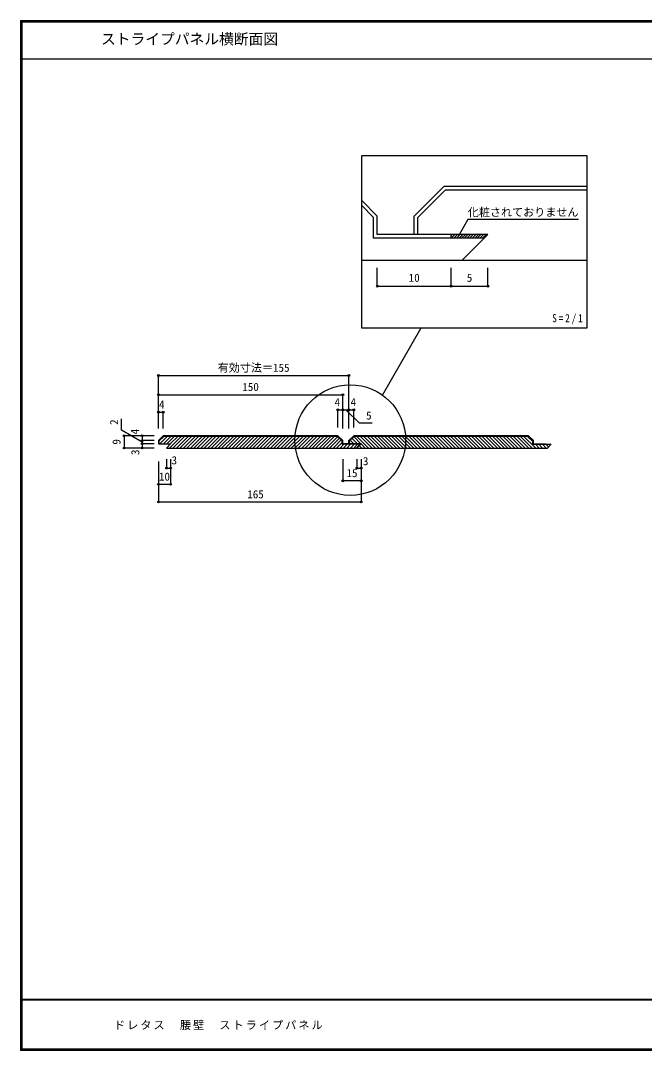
# Model space of a CAD drawing. Units: millimetres, scale not verified, with parts at other scales. Extents: x -600 to 570, y -431 to 418.
# Drawn here: x -600 to -93, y -420 to 418 of the extents above; entities that cross this region are included whole.
import ezdxf
from ezdxf.enums import TextEntityAlignment as Align

# ---------------------------------------------------------------- set-up
doc = ezdxf.new("R2010")
doc.units = ezdxf.units.MM
doc.header["$LTSCALE"] = 3
doc.header["$PDMODE"] = 32
doc.header["$PDSIZE"] = 1.5
for name, color, linetype in [('0-1_通り芯', 3, 'Continuous'), ('0-A_文字', 7, 'Continuous'), ('0-B_寸法', 7, 'Continuous'), ('0-C_ハッチ', 4, 'Continuous'), ('1-A_文字', 7, 'Continuous'), ('3-1_通り芯', 3, 'Continuous'), ('3-A_文字', 7, 'Continuous'), ('3-B_寸法', 4, 'Continuous'), ('3-C_ハッチ', 4, 'Continuous'), ('F-A_文字', 7, 'Continuous')]:
    doc.layers.add(name, color=color, linetype=linetype)
doc.styles.add('ＭＳ ゴシック', font='')
doc.styles.get('ＭＳ ゴシック').set_extended_font_data('MS Gothic')

msp = doc.modelspace()

# ---------------------------------------------------------------- linework, layer by layer
at = {"layer": '0-1_通り芯'}
for p, q in [((-600, 386.5), (570, 386.5)), ((-487.973, 75.693), (-483.973, 79.693)), ((-487.973, 75.693), (-487.973, 73.193)), ((-487.473, 75.486), (-483.766, 79.193)), ((-487.473, 75.486), (-487.473, 73.193)), ((-341.973, 79.693), (-483.973, 79.693)), ((-342.18, 79.193), (-483.766, 79.193)), ((-338.473, 75.486), (-342.18, 79.193)), ((-337.973, 75.693), (-341.973, 79.693)), ((-338.473, 72.693), (-338.473, 75.486)), ((-337.973, 73.193), (-337.973, 75.693)), ((-332.973, 75.693), (-328.973, 79.693)), ((-332.973, 73.193), (-332.973, 75.693)), ((-332.473, 75.486), (-328.766, 79.193)), ((-332.473, 73.193), (-332.473, 75.486)), ((-186.973, 79.693), (-328.973, 79.693)), ((-187.18, 79.193), (-328.766, 79.193)), ((-183.473, 75.486), (-187.18, 79.193)), ((-182.973, 75.693), (-186.973, 79.693)), ((-183.473, 72.693), (-183.473, 75.486)), ((-182.973, 73.193), (-182.973, 75.693)), ((-487.973, 73.193), (-477.973, 73.193)), ((-481.473, 69.693), (-477.973, 73.193)), ((-481.473, 69.693), (-327.18, 69.693)), ((-324.18, 72.693), (-338.473, 72.693)), ((-322.973, 73.193), (-337.973, 73.193)), ((-327.973, 72.693), (-327.973, 73.193)), ((-324.18, 72.693), (-327.18, 69.693)), ((-183.473, 72.693), (-168.473, 72.693)), ((-182.973, 73.193), (-172.973, 73.193)), ((-172.973, 72.693), (-172.973, 73.193)), ((-171.473, 69.693), (-168.473, 72.693))]:
    msp.add_line(p, q, dxfattribs=at)
msp.add_lwpolyline([(-322.973, 73.193), (-326.473, 69.693), (-171.473, 69.693)], dxfattribs=at)
at = {"layer": '0-A_文字'}
for p, q in [((-322.89, 307.444), (-322.89, 167.444)), ((-139.189, 307.444), (-322.89, 307.444)), ((-139.189, 167.444), (-139.189, 307.444)), ((-322.89, 167.444), (-139.189, 167.444)), ((-305.742, 112.744), (-274.161, 167.444))]:
    msp.add_line(p, q, dxfattribs=at)
msp.add_circle((-331.86, 76.099), 45, dxfattribs=at)
at = {"layer": '0-B_寸法', "color": 4}
for p, q in [((-487.973, 85.52), (-487.973, 128.735)), ((-487.973, 128.735), (-332.973, 128.735)), ((-332.973, 85.52), (-332.973, 128.735)), ((-487.973, 113.083), (-337.973, 113.083)), ((-337.973, 85.52), (-337.973, 113.083)), ((-341.973, 100.776), (-328.973, 100.776)), ((-341.973, 86.376), (-341.973, 100.776)), ((-328.973, 86.376), (-328.973, 100.776)), ((-487.973, 98.791), (-483.973, 98.791)), ((-483.973, 85.52), (-483.973, 98.791)), ((-491.307, 79.693), (-515.739, 79.693)), ((-515.739, 79.693), (-515.739, 69.693)), ((-501.26, 79.693), (-501.26, 69.693)), ((-491.307, 75.693), (-501.26, 75.693)), ((-491.307, 69.693), (-515.739, 69.693)), ((-491.307, 73.193), (-501.26, 73.193)), ((-487.973, 58.82), (-487.973, 25.771)), ((-481.473, 60.595), (-481.473, 53.411)), ((-477.973, 60.595), (-477.973, 40.14)), ((-337.973, 60.667), (-337.973, 43.018)), ((-326.473, 60.667), (-326.473, 53.411)), ((-322.973, 60.667), (-322.973, 25.771)), ((-481.473, 53.411), (-477.973, 53.411)), ((-326.473, 53.411), (-322.973, 53.411)), ((-322.973, 43.018), (-337.973, 43.018)), ((-487.973, 40.14), (-477.973, 40.14)), ((-487.973, 25.771), (-322.973, 25.771))]:
    msp.add_line(p, q, dxfattribs=at)
for points in [[(-335.473, 100.776), (-324.751, 90.054), (-314.058, 90.054)], [(-501.26, 74.443), (-518.053, 84.138), (-518.053, 93.305)]]:
    msp.add_lwpolyline(points, dxfattribs=at)
at = {"layer": '0-B_寸法'}
for p in [(-487.973, 128.735), (-332.973, 128.735), (-487.973, 113.083), (-337.973, 113.083), (-341.973, 100.776), (-337.973, 100.776), (-332.973, 100.776), (-328.973, 100.776), (-487.973, 98.791), (-483.973, 98.791), (-515.739, 79.693), (-501.26, 79.693), (-501.26, 75.693), (-515.739, 69.693), (-501.26, 73.193), (-501.26, 69.693), (-481.473, 53.411), (-477.973, 53.411), (-326.473, 53.411), (-322.973, 53.411), (-337.973, 43.018), (-322.973, 43.018), (-487.973, 40.14), (-477.973, 40.14), (-487.973, 25.771), (-322.973, 25.771)]:
    msp.add_point(p, dxfattribs=at)
at = {"layer": '0-C_ハッチ'}
for p, q in [((-487.473, 75.284), (-483.565, 79.193)), ((-486.736, 73.193), (-480.736, 79.193)), ((-483.908, 73.193), (-477.908, 79.193)), ((-481.079, 73.193), (-475.079, 79.193)), ((-478.922, 69.693), (-469.422, 79.193)), ((-478.251, 73.193), (-472.251, 79.193)), ((-476.094, 69.693), (-466.594, 79.193)), ((-473.265, 69.693), (-463.766, 79.193)), ((-470.437, 69.693), (-460.937, 79.193)), ((-467.609, 69.693), (-458.109, 79.193)), ((-464.78, 69.693), (-455.28, 79.193)), ((-461.952, 69.693), (-452.452, 79.193)), ((-459.123, 69.693), (-449.623, 79.193)), ((-456.295, 69.693), (-446.795, 79.193)), ((-453.467, 69.693), (-443.967, 79.193)), ((-450.638, 69.693), (-441.138, 79.193)), ((-447.81, 69.693), (-438.31, 79.193)), ((-444.981, 69.693), (-435.481, 79.193)), ((-442.153, 69.693), (-432.653, 79.193)), ((-439.324, 69.693), (-429.824, 79.193)), ((-436.496, 69.693), (-426.996, 79.193)), ((-433.667, 69.693), (-424.167, 79.193)), ((-430.839, 69.693), (-421.339, 79.193)), ((-428.011, 69.693), (-418.511, 79.193)), ((-425.182, 69.693), (-415.682, 79.193)), ((-422.354, 69.693), (-412.854, 79.193)), ((-419.525, 69.693), (-410.025, 79.193)), ((-416.697, 69.693), (-407.197, 79.193)), ((-413.868, 69.693), (-404.368, 79.193)), ((-411.04, 69.693), (-401.54, 79.193)), ((-408.212, 69.693), (-398.712, 79.193)), ((-405.383, 69.693), (-395.883, 79.193)), ((-402.555, 69.693), (-393.055, 79.193)), ((-399.726, 69.693), (-390.226, 79.193)), ((-396.898, 69.693), (-387.398, 79.193)), ((-394.069, 69.693), (-384.569, 79.193)), ((-391.241, 69.693), (-381.741, 79.193)), ((-388.413, 69.693), (-378.912, 79.193)), ((-385.584, 69.693), (-376.084, 79.193)), ((-382.667, 69.693), (-373.168, 79.193)), ((-379.839, 69.693), (-370.339, 79.193)), ((-377.011, 69.693), (-367.511, 79.193)), ((-374.182, 69.693), (-364.682, 79.193)), ((-371.354, 69.693), (-361.854, 79.193)), ((-368.525, 69.693), (-359.025, 79.193)), ((-365.697, 69.693), (-356.197, 79.193)), ((-362.869, 69.693), (-353.369, 79.193)), ((-360.04, 69.693), (-350.54, 79.193)), ((-357.212, 69.693), (-347.712, 79.193)), ((-354.383, 69.693), (-344.883, 79.193)), ((-351.555, 69.693), (-342.117, 79.13)), ((-348.726, 69.693), (-340.703, 77.716)), ((-345.898, 69.693), (-339.289, 76.302)), ((-331.86, 76.099), (-328.954, 73.193)), ((-330.446, 77.513), (-326.125, 73.193)), ((-329.031, 78.927), (-323.297, 73.193)), ((-326.468, 79.193), (-316.968, 69.693)), ((-323.64, 79.193), (-314.14, 69.693)), ((-320.812, 79.193), (-311.312, 69.693)), ((-317.983, 79.193), (-308.483, 69.693)), ((-315.155, 79.193), (-305.655, 69.693)), ((-312.326, 79.193), (-302.826, 69.693)), ((-309.498, 79.193), (-299.998, 69.693)), ((-306.669, 79.193), (-297.169, 69.693)), ((-303.841, 79.193), (-294.341, 69.693)), ((-301.013, 79.193), (-291.513, 69.693)), ((-298.184, 79.193), (-288.684, 69.693)), ((-295.356, 79.193), (-285.856, 69.693)), ((-292.527, 79.193), (-283.027, 69.693)), ((-289.699, 79.193), (-280.199, 69.693)), ((-286.87, 79.193), (-277.37, 69.693)), ((-284.042, 79.193), (-274.542, 69.693)), ((-281.213, 79.193), (-271.713, 69.693)), ((-278.385, 79.193), (-268.885, 69.693)), ((-275.557, 79.193), (-266.057, 69.693)), ((-272.728, 79.193), (-263.228, 69.693)), ((-269.9, 79.193), (-260.4, 69.693)), ((-267.071, 79.193), (-257.571, 69.693)), ((-264.243, 79.193), (-254.743, 69.693)), ((-261.415, 79.193), (-251.915, 69.693)), ((-258.586, 79.193), (-249.086, 69.693)), ((-255.758, 79.193), (-246.258, 69.693)), ((-252.929, 79.193), (-243.429, 69.693)), ((-250.101, 79.193), (-240.601, 69.693)), ((-247.272, 79.193), (-237.772, 69.693)), ((-244.444, 79.193), (-234.944, 69.693)), ((-241.616, 79.193), (-232.116, 69.693)), ((-238.787, 79.193), (-229.287, 69.693)), ((-235.959, 79.193), (-226.459, 69.693)), ((-233.13, 79.193), (-223.63, 69.693)), ((-230.302, 79.193), (-220.802, 69.693)), ((-227.385, 79.193), (-217.885, 69.693)), ((-224.557, 79.193), (-215.057, 69.693)), ((-221.728, 79.193), (-212.228, 69.693)), ((-218.9, 79.193), (-209.4, 69.693)), ((-216.071, 79.193), (-206.571, 69.693)), ((-213.243, 79.193), (-203.743, 69.693)), ((-210.414, 79.193), (-200.914, 69.693)), ((-207.586, 79.193), (-198.086, 69.693)), ((-204.757, 79.193), (-195.257, 69.693)), ((-201.929, 79.193), (-192.429, 69.693)), ((-199.101, 79.193), (-189.601, 69.693)), ((-196.272, 79.193), (-186.772, 69.693)), ((-193.444, 79.193), (-183.944, 69.693)), ((-190.615, 79.193), (-181.115, 69.693)), ((-187.787, 79.193), (-183.473, 74.879)), ((-343.07, 69.693), (-338.473, 74.289)), ((-340.241, 69.693), (-337.241, 72.693)), ((-337.413, 69.693), (-334.413, 72.693)), ((-334.584, 69.693), (-331.584, 72.693)), ((-332.473, 73.884), (-331.782, 73.193)), ((-331.756, 69.693), (-328.756, 72.693)), ((-328.927, 69.693), (-325.927, 72.693)), ((-325.963, 70.202), (-325.454, 69.693)), ((-324.549, 71.617), (-322.625, 69.693)), ((-323.135, 73.031), (-319.797, 69.693)), ((-181.287, 72.693), (-178.287, 69.693)), ((-178.458, 72.693), (-175.458, 69.693)), ((-175.63, 72.693), (-172.63, 69.693)), ((-172.802, 72.693), (-170.637, 70.528)), ((-169.973, 72.693), (-169.223, 71.943))]:
    msp.add_line(p, q, dxfattribs=at)
at = {"layer": '3-1_通り芯'}
for p, q in [((-279.896, 258.443), (-255.896, 282.444)), ((-276.896, 257.201), (-254.654, 279.444)), ((-139.189, 282.444), (-255.896, 282.444)), ((-139.189, 279.444), (-254.654, 279.444)), ((-309.896, 258.443), (-322.89, 271.438)), ((-312.896, 257.201), (-322.89, 267.195)), ((-312.896, 240.444), (-312.896, 257.201)), ((-309.896, 243.444), (-309.896, 258.443)), ((-279.896, 243.444), (-279.896, 258.443)), ((-276.896, 243.444), (-276.896, 257.201)), ((-219.896, 243.444), (-309.896, 243.444)), ((-249.896, 240.444), (-249.896, 243.444)), ((-219.896, 243.444), (-240.896, 222.444)), ((-222.896, 240.444), (-312.896, 240.444)), ((-322.89, 222.444), (-240.896, 222.444)), ((-240.896, 222.444), (-139.189, 222.444))]:
    msp.add_line(p, q, dxfattribs=at)
at = {"layer": '3-A_文字'}
msp.add_lwpolyline([(-146.297, 255.672), (-236.297, 255.672), (-244.246, 241.904)], dxfattribs=at)
at = {"layer": '3-B_寸法'}
for p, q in [((-309.896, 201.444), (-309.896, 216.444)), ((-249.896, 201.444), (-249.896, 216.444)), ((-219.896, 201.444), (-219.896, 216.444)), ((-309.896, 201.444), (-249.896, 201.444)), ((-249.896, 201.444), (-219.896, 201.444))]:
    msp.add_line(p, q, dxfattribs=at)
at = {"layer": '3-B_寸法', "color": 7}
for p in [(-309.896, 201.444), (-249.896, 201.444), (-219.896, 201.444)]:
    msp.add_point(p, dxfattribs=at)
at = {"layer": '3-C_ハッチ'}
for p, q in [((-249.896, 242.465), (-248.917, 243.444)), ((-249.796, 240.444), (-246.796, 243.444)), ((-247.675, 240.444), (-244.675, 243.444)), ((-245.553, 240.444), (-242.553, 243.444)), ((-243.432, 240.444), (-240.432, 243.444)), ((-241.311, 240.444), (-238.311, 243.444)), ((-239.189, 240.444), (-236.189, 243.444)), ((-237.068, 240.444), (-234.068, 243.444)), ((-234.947, 240.444), (-231.947, 243.444)), ((-232.825, 240.444), (-229.825, 243.444)), ((-230.704, 240.444), (-227.704, 243.444)), ((-228.583, 240.444), (-225.583, 243.444)), ((-226.461, 240.444), (-223.461, 243.444)), ((-224.34, 240.444), (-221.34, 243.444))]:
    msp.add_line(p, q, dxfattribs=at)
at = {"layer": 'F-A_文字', "color": 6}
for p, q in [((-600, 417.5), (570, 417.5)), ((-600, 417.5), (-600, -420.5)), ((-600, 417), (570, 417)), ((-600, 416.5), (570, 416.5)), ((-599.5, 417.5), (-599.5, -420.5)), ((-599, 417.5), (-599, -420.5)), ((570, -379), (-600, -379)), ((570, -379.5), (-600, -379.5)), ((570, -419.5), (-600, -419.5)), ((570, -420), (-600, -420)), ((570, -420.5), (-600, -420.5))]:
    msp.add_line(p, q, dxfattribs=at)

# ---------------------------------------------------------------- texts
at = {"layer": '0-A_文字', "style": 'ＭＳ ゴシック'}
msp.add_text('ストライプパネル横断面図', height=8.798, dxfattribs=at).set_placement((-534.602, 395.5), align=Align.BOTTOM_LEFT)
at = {"layer": '0-B_寸法', "style": 'ＭＳ ゴシック'}
for s, p in [('有効寸法＝155', (-439.723, 129.735)), ('150', (-419.723, 114.083)), ('4', (-344.663, 101.648)), ('4', (-331.675, 101.776)), ('5', (-319.052, 90.895)), ('3', (-477.223, 54.411)), ('3', (-321.613, 53.698)), ('15', (-334.973, 44.018)), ('10', (-487.473, 41.14)), ('165', (-415.666, 26.771))]:
    msp.add_text(s, height=6.598, dxfattribs=at).set_placement(p, align=Align.BOTTOM_LEFT)
for s, rotation, p in [('4', 0.001, (-487.473, 99.791)), ('2', 90, (-518.696, 88.494)), ('4', 90, (-501.845, 80.81)), ('9', 90, (-516.739, 72.443)), ('3', 90, (-501.479, 63.98))]:
    msp.add_text(s, height=6.598, rotation=rotation, dxfattribs=at).set_placement(p, align=Align.BOTTOM_LEFT)
at = {"layer": '1-A_文字', "insert": (-167.689, 170.444), "char_height": 6.598, "attachment_point": 7, "style": 'ＭＳ ゴシック'}
msp.add_mtext('\\T1.38;\\W0.85;S=2/1', dxfattribs=at)
at = {"layer": '3-A_文字', "style": 'ＭＳ ゴシック'}
msp.add_text('化粧されておりません', height=6.598, dxfattribs=at).set_placement((-236.297, 256.272), align=Align.BOTTOM_LEFT)
at = {"layer": '3-B_寸法', "color": 7, "style": 'ＭＳ ゴシック'}
for s, p in [('10', (-284.396, 202.944)), ('5', (-237.146, 202.944))]:
    msp.add_text(s, height=6.598, dxfattribs=at).set_placement(p, align=Align.BOTTOM_LEFT)
at = {"layer": 'F-A_文字', "insert": (-524, -404), "char_height": 6.598, "attachment_point": 7, "style": 'ＭＳ ゴシック'}
msp.add_mtext('\\T1.19;ドレタス\u3000腰壁\u3000ストライプパネル\\~\\~\\~\\~\\~', dxfattribs=at)

doc.saveas('drawing.dxf')
